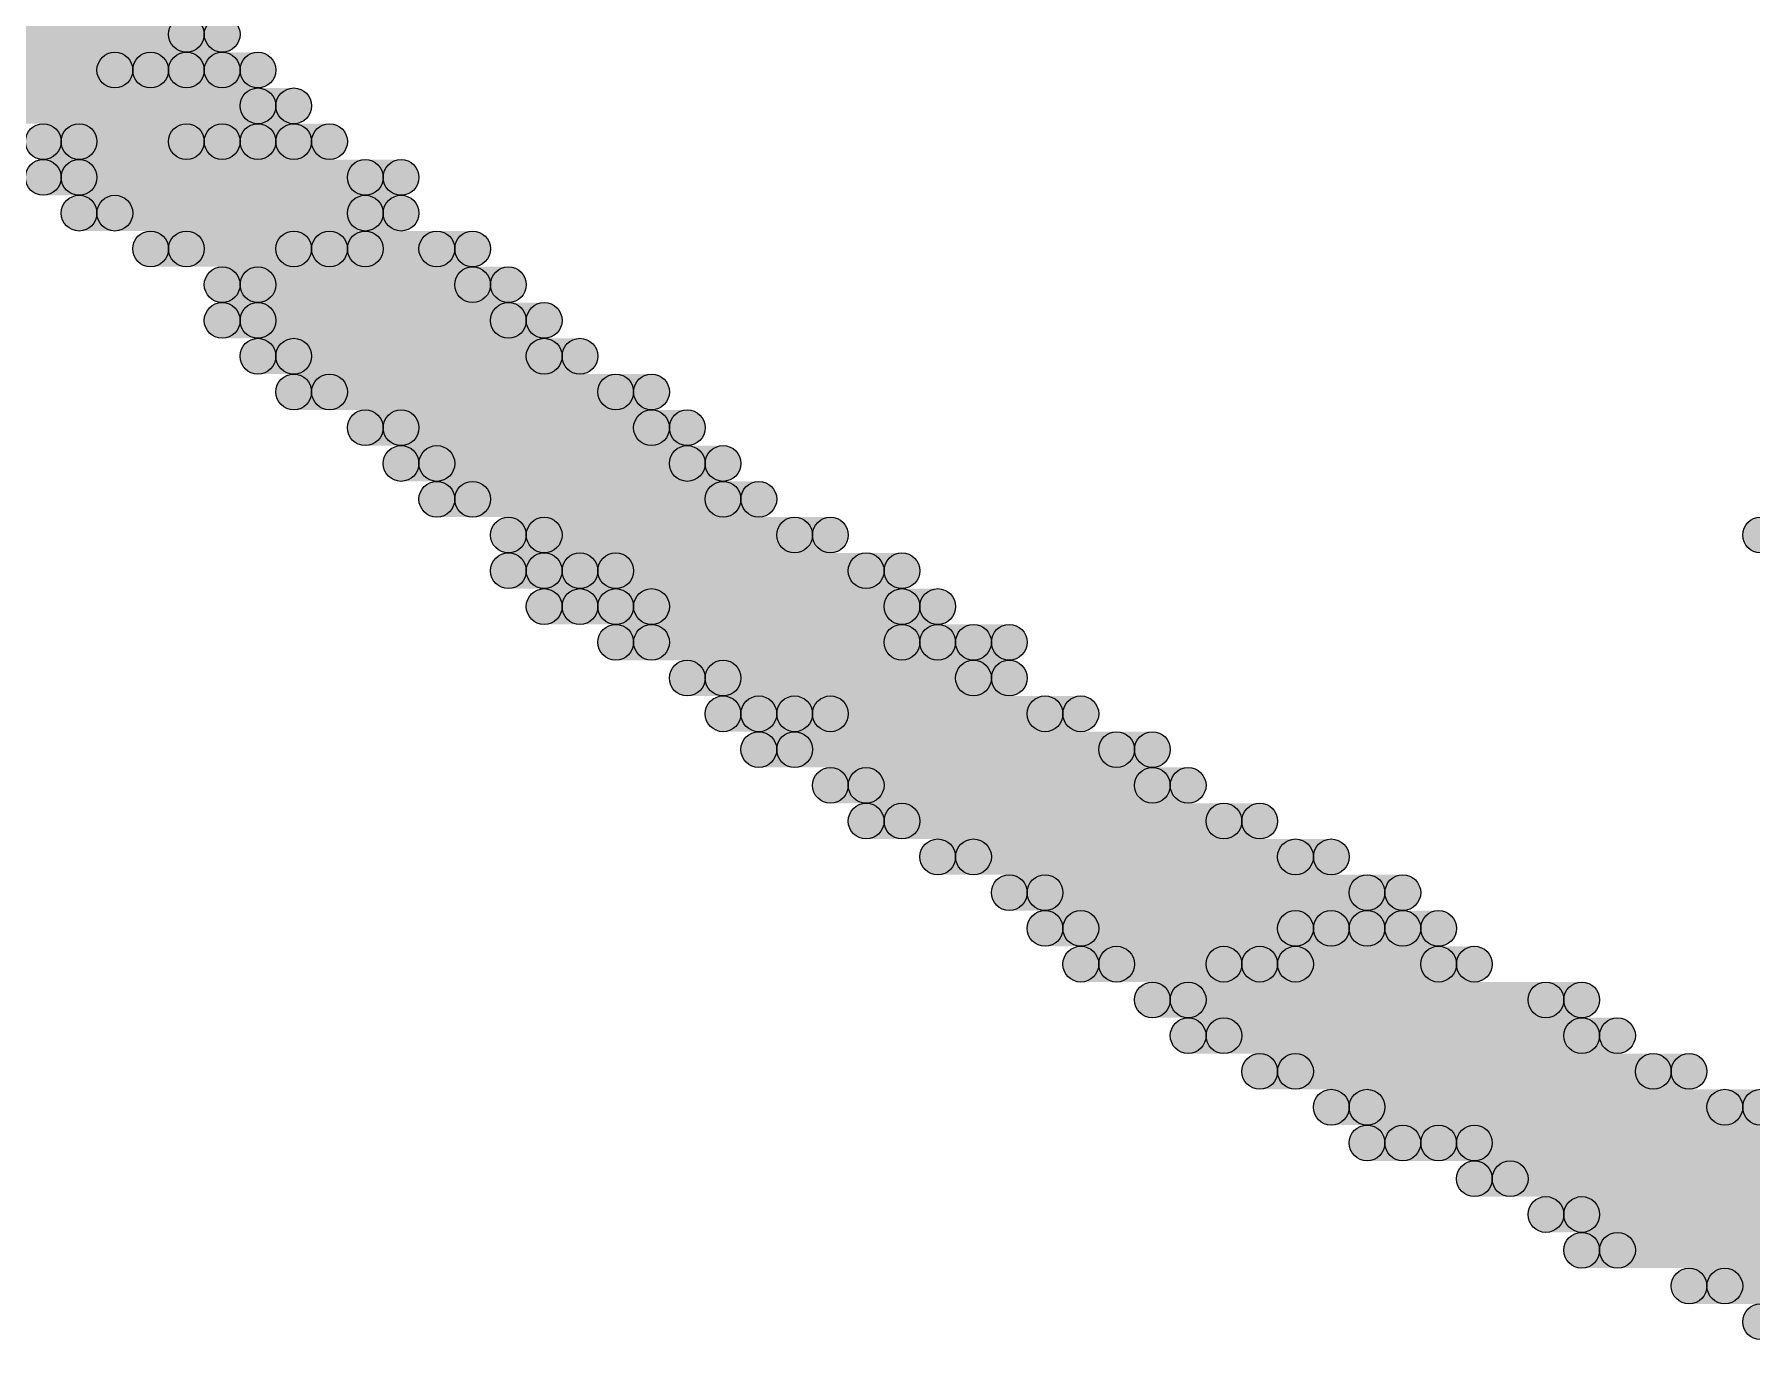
# Model space of a CAD drawing. Header units: millimetres. Extents: x 0 to 137, y 0 to 37.
# Drawn here: x 127.019 to 128.238, y 1.13 to 2.057 of the extents above; entities that cross this region are included whole.
import ezdxf

# ---------------------------------------------------------------- set-up
doc = ezdxf.new("R2010")
doc.units = ezdxf.units.MM
doc.layers.add('TopLayer', color=1, linetype='Continuous')
doc.layers.add('TopSolder', color=216, linetype='Continuous')

msp = doc.modelspace()

# ---------------------------------------------------------------- hatches: boundary and pattern name
at = {"layer": 'TopLayer'}
for points in [[(126.9492, 2.0447), (126.9492, 2.0701), (127.1524, 2.0701), (127.1524, 2.0447)], [(126.9746, 2.0193), (126.9746, 2.0447), (127.1016, 2.0447), (127.1016, 2.0193)], [(127.127, 2.0193), (127.127, 2.0447), (127.1778, 2.0447), (127.1778, 2.0193)], [(127, 1.9939), (127, 2.0193), (127.2032, 2.0193), (127.2032, 1.9939)], [(127.0508, 1.9685), (127.0508, 1.9939), (127.1524, 1.9939), (127.1524, 1.9685)], [(127.1778, 1.9685), (127.1778, 1.9939), (127.2286, 1.9939), (127.2286, 1.9685)], [(127.0508, 1.9431), (127.0508, 1.9685), (127.2794, 1.9685), (127.2794, 1.9431)], [(127.0762, 1.9177), (127.0762, 1.9431), (127.2794, 1.9431), (127.2794, 1.9177)], [(127.127, 1.8923), (127.127, 1.9177), (127.2286, 1.9177), (127.2286, 1.8923)], [(127.254, 1.8923), (127.254, 1.9177), (127.3302, 1.9177), (127.3302, 1.8923)], [(127.1778, 1.8669), (127.1778, 1.8923), (127.3556, 1.8923), (127.3556, 1.8669)], [(127.1778, 1.8415), (127.1778, 1.8669), (127.381, 1.8669), (127.381, 1.8415)], [(127.2032, 1.8161), (127.2032, 1.8415), (127.4064, 1.8415), (127.4064, 1.8161)], [(127.2286, 1.7907), (127.2286, 1.8161), (127.4572, 1.8161), (127.4572, 1.7907)], [(127.2794, 1.7653), (127.2794, 1.7907), (127.4826, 1.7907), (127.4826, 1.7653)], [(127.3048, 1.7399), (127.3048, 1.7653), (127.508, 1.7653), (127.508, 1.7399)], [(127.3302, 1.7145), (127.3302, 1.7399), (127.5334, 1.7399), (127.5334, 1.7145)], [(127.381, 1.6891), (127.381, 1.7145), (127.5842, 1.7145), (127.5842, 1.6891)], [(127.381, 1.6637), (127.381, 1.6891), (127.4064, 1.6891), (127.4064, 1.6637)], [(127.4318, 1.6637), (127.4318, 1.6891), (127.635, 1.6891), (127.635, 1.6637)], [(127.4064, 1.6383), (127.4064, 1.6637), (127.4318, 1.6637), (127.4318, 1.6383)], [(127.4572, 1.6383), (127.4572, 1.6637), (127.6604, 1.6637), (127.6604, 1.6383)], [(127.4572, 1.6129), (127.4572, 1.6383), (127.6604, 1.6383), (127.6604, 1.6129)], [(127.6858, 1.6129), (127.6858, 1.6383), (127.7112, 1.6383), (127.7112, 1.6129)], [(127.508, 1.5875), (127.508, 1.6129), (127.7112, 1.6129), (127.7112, 1.5875)], [(127.5334, 1.5621), (127.5334, 1.5875), (127.5588, 1.5875), (127.5588, 1.5621)], [(127.5842, 1.5621), (127.5842, 1.5875), (127.762, 1.5875), (127.762, 1.5621)], [(127.5588, 1.5367), (127.5588, 1.5621), (127.8128, 1.5621), (127.8128, 1.5367)], [(127.6096, 1.5113), (127.6096, 1.5367), (127.8382, 1.5367), (127.8382, 1.5113)], [(127.635, 1.4859), (127.635, 1.5113), (127.889, 1.5113), (127.889, 1.4859)], [(127.6858, 1.4605), (127.6858, 1.4859), (127.9398, 1.4859), (127.9398, 1.4605)], [(127.7366, 1.4351), (127.7366, 1.4605), (127.9906, 1.4605), (127.9906, 1.4351)], [(127.762, 1.4097), (127.762, 1.4351), (127.9398, 1.4351), (127.9398, 1.4097)], [(127.9652, 1.4097), (127.9652, 1.4351), (128.016, 1.4351), (128.016, 1.4097)], [(127.7874, 1.3843), (127.7874, 1.4097), (127.889, 1.4097), (127.889, 1.3843)], [(127.9144, 1.3843), (127.9144, 1.4097), (128.0414, 1.4097), (128.0414, 1.3843)], [(127.8382, 1.3589), (127.8382, 1.3843), (128.1176, 1.3843), (128.1176, 1.3589)], [(127.8636, 1.3335), (127.8636, 1.3589), (128.143, 1.3589), (128.143, 1.3335)], [(127.9144, 1.3081), (127.9144, 1.3335), (128.1938, 1.3335), (128.1938, 1.3081)], [(127.9652, 1.2827), (127.9652, 1.3081), (128.2446, 1.3081), (128.2446, 1.2827)], [(127.9906, 1.2573), (127.9906, 1.2827), (128.016, 1.2827), (128.016, 1.2573)], [(128.0414, 1.2573), (128.0414, 1.2827), (128.2954, 1.2827), (128.2954, 1.2573)], [(128.0668, 1.2319), (128.0668, 1.2573), (128.3716, 1.2573), (128.3716, 1.2319)], [(128.1176, 1.2065), (128.1176, 1.2319), (128.3208, 1.2319), (128.3208, 1.2065)], [(128.143, 1.1811), (128.143, 1.2065), (128.4478, 1.2065), (128.4478, 1.1811)], [(128.2192, 1.1557), (128.2192, 1.1811), (128.524, 1.1811), (128.524, 1.1557)]]:
    msp.add_hatch(color=1, dxfattribs=at).paths.add_polyline_path(points)
h = msp.add_hatch(color=1, dxfattribs=at)
edge = h.paths.add_edge_path()
edge.add_arc((127.1524, 2.0574), 0.0127, 0, 360)
h = msp.add_hatch(color=1, dxfattribs=at)
edge = h.paths.add_edge_path()
edge.add_arc((127.1016, 2.032), 0.0127, 0, 360)
h = msp.add_hatch(color=1, dxfattribs=at)
edge = h.paths.add_edge_path()
edge.add_arc((127.127, 2.032), 0.0127, 0, 360)
h = msp.add_hatch(color=1, dxfattribs=at)
edge = h.paths.add_edge_path()
edge.add_arc((127.1778, 2.032), 0.0127, 0, 360)
h = msp.add_hatch(color=1, dxfattribs=at)
edge = h.paths.add_edge_path()
edge.add_arc((127.2032, 2.0066), 0.0127, 0, 360)
h = msp.add_hatch(color=1, dxfattribs=at)
edge = h.paths.add_edge_path()
edge.add_arc((127.0508, 1.9812), 0.0127, 0, 360)
h = msp.add_hatch(color=1, dxfattribs=at)
edge = h.paths.add_edge_path()
edge.add_arc((127.1524, 1.9812), 0.0127, 0, 360)
h = msp.add_hatch(color=1, dxfattribs=at)
edge = h.paths.add_edge_path()
edge.add_arc((127.1778, 1.9812), 0.0127, 0, 360)
h = msp.add_hatch(color=1, dxfattribs=at)
edge = h.paths.add_edge_path()
edge.add_arc((127.2286, 1.9812), 0.0127, 0, 360)
h = msp.add_hatch(color=1, dxfattribs=at)
edge = h.paths.add_edge_path()
edge.add_arc((127.0508, 1.9558), 0.0127, 0, 360)
h = msp.add_hatch(color=1, dxfattribs=at)
edge = h.paths.add_edge_path()
edge.add_arc((127.2794, 1.9558), 0.0127, 0, 360)
h = msp.add_hatch(color=1, dxfattribs=at)
edge = h.paths.add_edge_path()
edge.add_arc((127.0762, 1.9304), 0.0127, 0, 360)
h = msp.add_hatch(color=1, dxfattribs=at)
edge = h.paths.add_edge_path()
edge.add_arc((127.2794, 1.9304), 0.0127, 0, 360)
h = msp.add_hatch(color=1, dxfattribs=at)
edge = h.paths.add_edge_path()
edge.add_arc((127.127, 1.905), 0.0127, 0, 360)
h = msp.add_hatch(color=1, dxfattribs=at)
edge = h.paths.add_edge_path()
edge.add_arc((127.2286, 1.905), 0.0127, 0, 360)
h = msp.add_hatch(color=1, dxfattribs=at)
edge = h.paths.add_edge_path()
edge.add_arc((127.254, 1.905), 0.0127, 0, 360)
h = msp.add_hatch(color=1, dxfattribs=at)
edge = h.paths.add_edge_path()
edge.add_arc((127.3302, 1.905), 0.0127, 0, 360)
h = msp.add_hatch(color=1, dxfattribs=at)
edge = h.paths.add_edge_path()
edge.add_arc((127.1778, 1.8796), 0.0127, 0, 360)
h = msp.add_hatch(color=1, dxfattribs=at)
edge = h.paths.add_edge_path()
edge.add_arc((127.3556, 1.8796), 0.0127, 0, 360)
h = msp.add_hatch(color=1, dxfattribs=at)
edge = h.paths.add_edge_path()
edge.add_arc((127.1778, 1.8542), 0.0127, 0, 360)
h = msp.add_hatch(color=1, dxfattribs=at)
edge = h.paths.add_edge_path()
edge.add_arc((127.381, 1.8542), 0.0127, 0, 360)
h = msp.add_hatch(color=1, dxfattribs=at)
edge = h.paths.add_edge_path()
edge.add_arc((127.2032, 1.8288), 0.0127, 0, 360)
h = msp.add_hatch(color=1, dxfattribs=at)
edge = h.paths.add_edge_path()
edge.add_arc((127.4064, 1.8288), 0.0127, 0, 360)
h = msp.add_hatch(color=1, dxfattribs=at)
edge = h.paths.add_edge_path()
edge.add_arc((127.2286, 1.8034), 0.0127, 0, 360)
h = msp.add_hatch(color=1, dxfattribs=at)
edge = h.paths.add_edge_path()
edge.add_arc((127.4572, 1.8034), 0.0127, 0, 360)
h = msp.add_hatch(color=1, dxfattribs=at)
edge = h.paths.add_edge_path()
edge.add_arc((127.2794, 1.778), 0.0127, 0, 360)
h = msp.add_hatch(color=1, dxfattribs=at)
edge = h.paths.add_edge_path()
edge.add_arc((127.4826, 1.778), 0.0127, 0, 360)
h = msp.add_hatch(color=1, dxfattribs=at)
edge = h.paths.add_edge_path()
edge.add_arc((127.3048, 1.7526), 0.0127, 0, 360)
h = msp.add_hatch(color=1, dxfattribs=at)
edge = h.paths.add_edge_path()
edge.add_arc((127.508, 1.7526), 0.0127, 0, 360)
h = msp.add_hatch(color=1, dxfattribs=at)
edge = h.paths.add_edge_path()
edge.add_arc((127.3302, 1.7272), 0.0127, 0, 360)
h = msp.add_hatch(color=1, dxfattribs=at)
edge = h.paths.add_edge_path()
edge.add_arc((127.5334, 1.7272), 0.0127, 0, 360)
h = msp.add_hatch(color=1, dxfattribs=at)
edge = h.paths.add_edge_path()
edge.add_arc((127.381, 1.7018), 0.0127, 0, 360)
h = msp.add_hatch(color=1, dxfattribs=at)
edge = h.paths.add_edge_path()
edge.add_arc((127.5842, 1.7018), 0.0127, 0, 360)
h = msp.add_hatch(color=1, dxfattribs=at)
edge = h.paths.add_edge_path()
edge.add_arc((127.381, 1.6764), 0.0127, 0, 360)
h = msp.add_hatch(color=1, dxfattribs=at)
edge = h.paths.add_edge_path()
edge.add_arc((127.4064, 1.6764), 0.0127, 0, 360)
h = msp.add_hatch(color=1, dxfattribs=at)
edge = h.paths.add_edge_path()
edge.add_arc((127.4318, 1.6764), 0.0127, 0, 360)
h = msp.add_hatch(color=1, dxfattribs=at)
edge = h.paths.add_edge_path()
edge.add_arc((127.635, 1.6764), 0.0127, 0, 360)
h = msp.add_hatch(color=1, dxfattribs=at)
edge = h.paths.add_edge_path()
edge.add_arc((127.4064, 1.651), 0.0127, 0, 360)
h = msp.add_hatch(color=1, dxfattribs=at)
edge = h.paths.add_edge_path()
edge.add_arc((127.4318, 1.651), 0.0127, 0, 360)
h = msp.add_hatch(color=1, dxfattribs=at)
edge = h.paths.add_edge_path()
edge.add_arc((127.4572, 1.651), 0.0127, 0, 360)
h = msp.add_hatch(color=1, dxfattribs=at)
edge = h.paths.add_edge_path()
edge.add_arc((127.6604, 1.651), 0.0127, 0, 360)
h = msp.add_hatch(color=1, dxfattribs=at)
edge = h.paths.add_edge_path()
edge.add_arc((127.4572, 1.6256), 0.0127, 0, 360)
h = msp.add_hatch(color=1, dxfattribs=at)
edge = h.paths.add_edge_path()
edge.add_arc((127.6604, 1.6256), 0.0127, 0, 360)
h = msp.add_hatch(color=1, dxfattribs=at)
edge = h.paths.add_edge_path()
edge.add_arc((127.6858, 1.6256), 0.0127, 0, 360)
h = msp.add_hatch(color=1, dxfattribs=at)
edge = h.paths.add_edge_path()
edge.add_arc((127.7112, 1.6256), 0.0127, 0, 360)
h = msp.add_hatch(color=1, dxfattribs=at)
edge = h.paths.add_edge_path()
edge.add_arc((127.508, 1.6002), 0.0127, 0, 360)
h = msp.add_hatch(color=1, dxfattribs=at)
edge = h.paths.add_edge_path()
edge.add_arc((127.7112, 1.6002), 0.0127, 0, 360)
h = msp.add_hatch(color=1, dxfattribs=at)
edge = h.paths.add_edge_path()
edge.add_arc((127.5334, 1.5748), 0.0127, 0, 360)
h = msp.add_hatch(color=1, dxfattribs=at)
edge = h.paths.add_edge_path()
edge.add_arc((127.5588, 1.5748), 0.0127, 0, 360)
h = msp.add_hatch(color=1, dxfattribs=at)
edge = h.paths.add_edge_path()
edge.add_arc((127.5842, 1.5748), 0.0127, 0, 360)
h = msp.add_hatch(color=1, dxfattribs=at)
edge = h.paths.add_edge_path()
edge.add_arc((127.762, 1.5748), 0.0127, 0, 360)
h = msp.add_hatch(color=1, dxfattribs=at)
edge = h.paths.add_edge_path()
edge.add_arc((127.5588, 1.5494), 0.0127, 0, 360)
h = msp.add_hatch(color=1, dxfattribs=at)
edge = h.paths.add_edge_path()
edge.add_arc((127.8128, 1.5494), 0.0127, 0, 360)
h = msp.add_hatch(color=1, dxfattribs=at)
edge = h.paths.add_edge_path()
edge.add_arc((127.6096, 1.524), 0.0127, 0, 360)
h = msp.add_hatch(color=1, dxfattribs=at)
edge = h.paths.add_edge_path()
edge.add_arc((127.8382, 1.524), 0.0127, 0, 360)
h = msp.add_hatch(color=1, dxfattribs=at)
edge = h.paths.add_edge_path()
edge.add_arc((127.635, 1.4986), 0.0127, 0, 360)
h = msp.add_hatch(color=1, dxfattribs=at)
edge = h.paths.add_edge_path()
edge.add_arc((127.889, 1.4986), 0.0127, 0, 360)
h = msp.add_hatch(color=1, dxfattribs=at)
edge = h.paths.add_edge_path()
edge.add_arc((127.6858, 1.4732), 0.0127, 0, 360)
h = msp.add_hatch(color=1, dxfattribs=at)
edge = h.paths.add_edge_path()
edge.add_arc((127.9398, 1.4732), 0.0127, 0, 360)
h = msp.add_hatch(color=1, dxfattribs=at)
edge = h.paths.add_edge_path()
edge.add_arc((127.7366, 1.4478), 0.0127, 0, 360)
h = msp.add_hatch(color=1, dxfattribs=at)
edge = h.paths.add_edge_path()
edge.add_arc((127.9906, 1.4478), 0.0127, 0, 360)
h = msp.add_hatch(color=1, dxfattribs=at)
edge = h.paths.add_edge_path()
edge.add_arc((127.762, 1.4224), 0.0127, 0, 360)
h = msp.add_hatch(color=1, dxfattribs=at)
edge = h.paths.add_edge_path()
edge.add_arc((127.9398, 1.4224), 0.0127, 0, 360)
h = msp.add_hatch(color=1, dxfattribs=at)
edge = h.paths.add_edge_path()
edge.add_arc((127.9652, 1.4224), 0.0127, 0, 360)
h = msp.add_hatch(color=1, dxfattribs=at)
edge = h.paths.add_edge_path()
edge.add_arc((128.016, 1.4224), 0.0127, 0, 360)
h = msp.add_hatch(color=1, dxfattribs=at)
edge = h.paths.add_edge_path()
edge.add_arc((127.7874, 1.397), 0.0127, 0, 360)
h = msp.add_hatch(color=1, dxfattribs=at)
edge = h.paths.add_edge_path()
edge.add_arc((127.889, 1.397), 0.0127, 0, 360)
h = msp.add_hatch(color=1, dxfattribs=at)
edge = h.paths.add_edge_path()
edge.add_arc((127.9144, 1.397), 0.0127, 0, 360)
h = msp.add_hatch(color=1, dxfattribs=at)
edge = h.paths.add_edge_path()
edge.add_arc((128.0414, 1.397), 0.0127, 0, 360)
h = msp.add_hatch(color=1, dxfattribs=at)
edge = h.paths.add_edge_path()
edge.add_arc((127.8382, 1.3716), 0.0127, 0, 360)
h = msp.add_hatch(color=1, dxfattribs=at)
edge = h.paths.add_edge_path()
edge.add_arc((128.1176, 1.3716), 0.0127, 0, 360)
h = msp.add_hatch(color=1, dxfattribs=at)
edge = h.paths.add_edge_path()
edge.add_arc((127.8636, 1.3462), 0.0127, 0, 360)
h = msp.add_hatch(color=1, dxfattribs=at)
edge = h.paths.add_edge_path()
edge.add_arc((128.143, 1.3462), 0.0127, 0, 360)
h = msp.add_hatch(color=1, dxfattribs=at)
edge = h.paths.add_edge_path()
edge.add_arc((127.9144, 1.3208), 0.0127, 0, 360)
h = msp.add_hatch(color=1, dxfattribs=at)
edge = h.paths.add_edge_path()
edge.add_arc((128.1938, 1.3208), 0.0127, 0, 360)
h = msp.add_hatch(color=1, dxfattribs=at)
edge = h.paths.add_edge_path()
edge.add_arc((127.9652, 1.2954), 0.0127, 0, 360)
h = msp.add_hatch(color=1, dxfattribs=at)
edge = h.paths.add_edge_path()
edge.add_arc((128.2446, 1.2954), 0.0127, 0, 360)
h = msp.add_hatch(color=1, dxfattribs=at)
edge = h.paths.add_edge_path()
edge.add_arc((127.9906, 1.27), 0.0127, 0, 360)
h = msp.add_hatch(color=1, dxfattribs=at)
edge = h.paths.add_edge_path()
edge.add_arc((128.016, 1.27), 0.0127, 0, 360)
h = msp.add_hatch(color=1, dxfattribs=at)
edge = h.paths.add_edge_path()
edge.add_arc((128.0414, 1.27), 0.0127, 0, 360)
h = msp.add_hatch(color=1, dxfattribs=at)
edge = h.paths.add_edge_path()
edge.add_arc((128.0668, 1.2446), 0.0127, 0, 360)
h = msp.add_hatch(color=1, dxfattribs=at)
edge = h.paths.add_edge_path()
edge.add_arc((128.1176, 1.2192), 0.0127, 0, 360)
h = msp.add_hatch(color=1, dxfattribs=at)
edge = h.paths.add_edge_path()
edge.add_arc((128.143, 1.1938), 0.0127, 0, 360)
h = msp.add_hatch(color=1, dxfattribs=at)
edge = h.paths.add_edge_path()
edge.add_arc((128.2192, 1.1684), 0.0127, 0, 360)
at = {"layer": 'TopSolder'}
for points in [[(126.9238, 2.0447), (126.9238, 2.0701), (127.127, 2.0701), (127.127, 2.0447)], [(126.9492, 2.0193), (126.9492, 2.0447), (127.0762, 2.0447), (127.0762, 2.0193)], [(127.1016, 2.0193), (127.1016, 2.0447), (127.1524, 2.0447), (127.1524, 2.0193)], [(126.9746, 1.9939), (126.9746, 2.0193), (127.1778, 2.0193), (127.1778, 1.9939)], [(127.0254, 1.9685), (127.0254, 1.9939), (127.127, 1.9939), (127.127, 1.9685)], [(127.1524, 1.9685), (127.1524, 1.9939), (127.2032, 1.9939), (127.2032, 1.9685)], [(127.0254, 1.9431), (127.0254, 1.9685), (127.254, 1.9685), (127.254, 1.9431)], [(127.0508, 1.9177), (127.0508, 1.9431), (127.254, 1.9431), (127.254, 1.9177)], [(127.1016, 1.8923), (127.1016, 1.9177), (127.2032, 1.9177), (127.2032, 1.8923)], [(127.2286, 1.8923), (127.2286, 1.9177), (127.3048, 1.9177), (127.3048, 1.8923)], [(127.1524, 1.8669), (127.1524, 1.8923), (127.3302, 1.8923), (127.3302, 1.8669)], [(127.1524, 1.8415), (127.1524, 1.8669), (127.3556, 1.8669), (127.3556, 1.8415)], [(127.1778, 1.8161), (127.1778, 1.8415), (127.381, 1.8415), (127.381, 1.8161)], [(127.2032, 1.7907), (127.2032, 1.8161), (127.4318, 1.8161), (127.4318, 1.7907)], [(127.254, 1.7653), (127.254, 1.7907), (127.4572, 1.7907), (127.4572, 1.7653)], [(127.2794, 1.7399), (127.2794, 1.7653), (127.4826, 1.7653), (127.4826, 1.7399)], [(127.3048, 1.7145), (127.3048, 1.7399), (127.508, 1.7399), (127.508, 1.7145)], [(127.3556, 1.6891), (127.3556, 1.7145), (127.5588, 1.7145), (127.5588, 1.6891)], [(127.3556, 1.6637), (127.3556, 1.6891), (127.381, 1.6891), (127.381, 1.6637)], [(127.4064, 1.6637), (127.4064, 1.6891), (127.6096, 1.6891), (127.6096, 1.6637)], [(127.381, 1.6383), (127.381, 1.6637), (127.4064, 1.6637), (127.4064, 1.6383)], [(127.4318, 1.6383), (127.4318, 1.6637), (127.635, 1.6637), (127.635, 1.6383)], [(127.4318, 1.6129), (127.4318, 1.6383), (127.635, 1.6383), (127.635, 1.6129)], [(127.6604, 1.6129), (127.6604, 1.6383), (127.6858, 1.6383), (127.6858, 1.6129)], [(127.4826, 1.5875), (127.4826, 1.6129), (127.6858, 1.6129), (127.6858, 1.5875)], [(127.508, 1.5621), (127.508, 1.5875), (127.5334, 1.5875), (127.5334, 1.5621)], [(127.5588, 1.5621), (127.5588, 1.5875), (127.7366, 1.5875), (127.7366, 1.5621)], [(127.5334, 1.5367), (127.5334, 1.5621), (127.7874, 1.5621), (127.7874, 1.5367)], [(127.5842, 1.5113), (127.5842, 1.5367), (127.8128, 1.5367), (127.8128, 1.5113)], [(127.6096, 1.4859), (127.6096, 1.5113), (127.8636, 1.5113), (127.8636, 1.4859)], [(127.6604, 1.4605), (127.6604, 1.4859), (127.9144, 1.4859), (127.9144, 1.4605)], [(127.7112, 1.4351), (127.7112, 1.4605), (127.9652, 1.4605), (127.9652, 1.4351)], [(127.7366, 1.4097), (127.7366, 1.4351), (127.9144, 1.4351), (127.9144, 1.4097)], [(127.9398, 1.4097), (127.9398, 1.4351), (127.9906, 1.4351), (127.9906, 1.4097)], [(127.762, 1.3843), (127.762, 1.4097), (127.8636, 1.4097), (127.8636, 1.3843)], [(127.889, 1.3843), (127.889, 1.4097), (128.016, 1.4097), (128.016, 1.3843)], [(127.8128, 1.3589), (127.8128, 1.3843), (128.0922, 1.3843), (128.0922, 1.3589)], [(127.8382, 1.3335), (127.8382, 1.3589), (128.1176, 1.3589), (128.1176, 1.3335)], [(127.889, 1.3081), (127.889, 1.3335), (128.1684, 1.3335), (128.1684, 1.3081)], [(127.9398, 1.2827), (127.9398, 1.3081), (128.2192, 1.3081), (128.2192, 1.2827)], [(127.9652, 1.2573), (127.9652, 1.2827), (127.9906, 1.2827), (127.9906, 1.2573)], [(128.016, 1.2573), (128.016, 1.2827), (128.27, 1.2827), (128.27, 1.2573)], [(128.0414, 1.2319), (128.0414, 1.2573), (128.3462, 1.2573), (128.3462, 1.2319)], [(128.0922, 1.2065), (128.0922, 1.2319), (128.2954, 1.2319), (128.2954, 1.2065)], [(128.1176, 1.1811), (128.1176, 1.2065), (128.4224, 1.2065), (128.4224, 1.1811)], [(128.1938, 1.1557), (128.1938, 1.1811), (128.4986, 1.1811), (128.4986, 1.1557)]]:
    msp.add_hatch(color=216, dxfattribs=at).paths.add_polyline_path(points)
h = msp.add_hatch(color=216, dxfattribs=at)
edge = h.paths.add_edge_path()
edge.add_arc((127.127, 2.0574), 0.0127, 0, 360)
h = msp.add_hatch(color=216, dxfattribs=at)
edge = h.paths.add_edge_path()
edge.add_arc((127.0762, 2.032), 0.0127, 0, 360)
h = msp.add_hatch(color=216, dxfattribs=at)
edge = h.paths.add_edge_path()
edge.add_arc((127.1016, 2.032), 0.0127, 0, 360)
h = msp.add_hatch(color=216, dxfattribs=at)
edge = h.paths.add_edge_path()
edge.add_arc((127.1524, 2.032), 0.0127, 0, 360)
h = msp.add_hatch(color=216, dxfattribs=at)
edge = h.paths.add_edge_path()
edge.add_arc((127.1778, 2.0066), 0.0127, 0, 360)
h = msp.add_hatch(color=216, dxfattribs=at)
edge = h.paths.add_edge_path()
edge.add_arc((127.0254, 1.9812), 0.0127, 0, 360)
h = msp.add_hatch(color=216, dxfattribs=at)
edge = h.paths.add_edge_path()
edge.add_arc((127.127, 1.9812), 0.0127, 0, 360)
h = msp.add_hatch(color=216, dxfattribs=at)
edge = h.paths.add_edge_path()
edge.add_arc((127.1524, 1.9812), 0.0127, 0, 360)
h = msp.add_hatch(color=216, dxfattribs=at)
edge = h.paths.add_edge_path()
edge.add_arc((127.2032, 1.9812), 0.0127, 0, 360)
h = msp.add_hatch(color=216, dxfattribs=at)
edge = h.paths.add_edge_path()
edge.add_arc((127.0254, 1.9558), 0.0127, 0, 360)
h = msp.add_hatch(color=216, dxfattribs=at)
edge = h.paths.add_edge_path()
edge.add_arc((127.254, 1.9558), 0.0127, 0, 360)
h = msp.add_hatch(color=216, dxfattribs=at)
edge = h.paths.add_edge_path()
edge.add_arc((127.0508, 1.9304), 0.0127, 0, 360)
h = msp.add_hatch(color=216, dxfattribs=at)
edge = h.paths.add_edge_path()
edge.add_arc((127.254, 1.9304), 0.0127, 0, 360)
h = msp.add_hatch(color=216, dxfattribs=at)
edge = h.paths.add_edge_path()
edge.add_arc((127.1016, 1.905), 0.0127, 0, 360)
h = msp.add_hatch(color=216, dxfattribs=at)
edge = h.paths.add_edge_path()
edge.add_arc((127.2032, 1.905), 0.0127, 0, 360)
h = msp.add_hatch(color=216, dxfattribs=at)
edge = h.paths.add_edge_path()
edge.add_arc((127.2286, 1.905), 0.0127, 0, 360)
h = msp.add_hatch(color=216, dxfattribs=at)
edge = h.paths.add_edge_path()
edge.add_arc((127.3048, 1.905), 0.0127, 0, 360)
h = msp.add_hatch(color=216, dxfattribs=at)
edge = h.paths.add_edge_path()
edge.add_arc((127.1524, 1.8796), 0.0127, 0, 360)
h = msp.add_hatch(color=216, dxfattribs=at)
edge = h.paths.add_edge_path()
edge.add_arc((127.3302, 1.8796), 0.0127, 0, 360)
h = msp.add_hatch(color=216, dxfattribs=at)
edge = h.paths.add_edge_path()
edge.add_arc((127.1524, 1.8542), 0.0127, 0, 360)
h = msp.add_hatch(color=216, dxfattribs=at)
edge = h.paths.add_edge_path()
edge.add_arc((127.3556, 1.8542), 0.0127, 0, 360)
h = msp.add_hatch(color=216, dxfattribs=at)
edge = h.paths.add_edge_path()
edge.add_arc((127.1778, 1.8288), 0.0127, 0, 360)
h = msp.add_hatch(color=216, dxfattribs=at)
edge = h.paths.add_edge_path()
edge.add_arc((127.381, 1.8288), 0.0127, 0, 360)
h = msp.add_hatch(color=216, dxfattribs=at)
edge = h.paths.add_edge_path()
edge.add_arc((127.2032, 1.8034), 0.0127, 0, 360)
h = msp.add_hatch(color=216, dxfattribs=at)
edge = h.paths.add_edge_path()
edge.add_arc((127.4318, 1.8034), 0.0127, 0, 360)
h = msp.add_hatch(color=216, dxfattribs=at)
edge = h.paths.add_edge_path()
edge.add_arc((127.254, 1.778), 0.0127, 0, 360)
h = msp.add_hatch(color=216, dxfattribs=at)
edge = h.paths.add_edge_path()
edge.add_arc((127.4572, 1.778), 0.0127, 0, 360)
h = msp.add_hatch(color=216, dxfattribs=at)
edge = h.paths.add_edge_path()
edge.add_arc((127.2794, 1.7526), 0.0127, 0, 360)
h = msp.add_hatch(color=216, dxfattribs=at)
edge = h.paths.add_edge_path()
edge.add_arc((127.4826, 1.7526), 0.0127, 0, 360)
h = msp.add_hatch(color=216, dxfattribs=at)
edge = h.paths.add_edge_path()
edge.add_arc((127.3048, 1.7272), 0.0127, 0, 360)
h = msp.add_hatch(color=216, dxfattribs=at)
edge = h.paths.add_edge_path()
edge.add_arc((127.508, 1.7272), 0.0127, 0, 360)
h = msp.add_hatch(color=216, dxfattribs=at)
edge = h.paths.add_edge_path()
edge.add_arc((127.3556, 1.7018), 0.0127, 0, 360)
h = msp.add_hatch(color=216, dxfattribs=at)
edge = h.paths.add_edge_path()
edge.add_arc((127.5588, 1.7018), 0.0127, 0, 360)
h = msp.add_hatch(color=216, dxfattribs=at)
edge = h.paths.add_edge_path()
edge.add_arc((128.2446, 1.7018), 0.0127, 0, 360)
h = msp.add_hatch(color=216, dxfattribs=at)
edge = h.paths.add_edge_path()
edge.add_arc((127.3556, 1.6764), 0.0127, 0, 360)
h = msp.add_hatch(color=216, dxfattribs=at)
edge = h.paths.add_edge_path()
edge.add_arc((127.381, 1.6764), 0.0127, 0, 360)
h = msp.add_hatch(color=216, dxfattribs=at)
edge = h.paths.add_edge_path()
edge.add_arc((127.4064, 1.6764), 0.0127, 0, 360)
h = msp.add_hatch(color=216, dxfattribs=at)
edge = h.paths.add_edge_path()
edge.add_arc((127.6096, 1.6764), 0.0127, 0, 360)
h = msp.add_hatch(color=216, dxfattribs=at)
edge = h.paths.add_edge_path()
edge.add_arc((127.381, 1.651), 0.0127, 0, 360)
h = msp.add_hatch(color=216, dxfattribs=at)
edge = h.paths.add_edge_path()
edge.add_arc((127.4064, 1.651), 0.0127, 0, 360)
h = msp.add_hatch(color=216, dxfattribs=at)
edge = h.paths.add_edge_path()
edge.add_arc((127.4318, 1.651), 0.0127, 0, 360)
h = msp.add_hatch(color=216, dxfattribs=at)
edge = h.paths.add_edge_path()
edge.add_arc((127.635, 1.651), 0.0127, 0, 360)
h = msp.add_hatch(color=216, dxfattribs=at)
edge = h.paths.add_edge_path()
edge.add_arc((127.4318, 1.6256), 0.0127, 0, 360)
h = msp.add_hatch(color=216, dxfattribs=at)
edge = h.paths.add_edge_path()
edge.add_arc((127.635, 1.6256), 0.0127, 0, 360)
h = msp.add_hatch(color=216, dxfattribs=at)
edge = h.paths.add_edge_path()
edge.add_arc((127.6604, 1.6256), 0.0127, 0, 360)
h = msp.add_hatch(color=216, dxfattribs=at)
edge = h.paths.add_edge_path()
edge.add_arc((127.6858, 1.6256), 0.0127, 0, 360)
h = msp.add_hatch(color=216, dxfattribs=at)
edge = h.paths.add_edge_path()
edge.add_arc((127.4826, 1.6002), 0.0127, 0, 360)
h = msp.add_hatch(color=216, dxfattribs=at)
edge = h.paths.add_edge_path()
edge.add_arc((127.6858, 1.6002), 0.0127, 0, 360)
h = msp.add_hatch(color=216, dxfattribs=at)
edge = h.paths.add_edge_path()
edge.add_arc((127.508, 1.5748), 0.0127, 0, 360)
h = msp.add_hatch(color=216, dxfattribs=at)
edge = h.paths.add_edge_path()
edge.add_arc((127.5334, 1.5748), 0.0127, 0, 360)
h = msp.add_hatch(color=216, dxfattribs=at)
edge = h.paths.add_edge_path()
edge.add_arc((127.5588, 1.5748), 0.0127, 0, 360)
h = msp.add_hatch(color=216, dxfattribs=at)
edge = h.paths.add_edge_path()
edge.add_arc((127.7366, 1.5748), 0.0127, 0, 360)
h = msp.add_hatch(color=216, dxfattribs=at)
edge = h.paths.add_edge_path()
edge.add_arc((127.5334, 1.5494), 0.0127, 0, 360)
h = msp.add_hatch(color=216, dxfattribs=at)
edge = h.paths.add_edge_path()
edge.add_arc((127.7874, 1.5494), 0.0127, 0, 360)
h = msp.add_hatch(color=216, dxfattribs=at)
edge = h.paths.add_edge_path()
edge.add_arc((127.5842, 1.524), 0.0127, 0, 360)
h = msp.add_hatch(color=216, dxfattribs=at)
edge = h.paths.add_edge_path()
edge.add_arc((127.8128, 1.524), 0.0127, 0, 360)
h = msp.add_hatch(color=216, dxfattribs=at)
edge = h.paths.add_edge_path()
edge.add_arc((127.6096, 1.4986), 0.0127, 0, 360)
h = msp.add_hatch(color=216, dxfattribs=at)
edge = h.paths.add_edge_path()
edge.add_arc((127.8636, 1.4986), 0.0127, 0, 360)
h = msp.add_hatch(color=216, dxfattribs=at)
edge = h.paths.add_edge_path()
edge.add_arc((127.6604, 1.4732), 0.0127, 0, 360)
h = msp.add_hatch(color=216, dxfattribs=at)
edge = h.paths.add_edge_path()
edge.add_arc((127.9144, 1.4732), 0.0127, 0, 360)
h = msp.add_hatch(color=216, dxfattribs=at)
edge = h.paths.add_edge_path()
edge.add_arc((127.7112, 1.4478), 0.0127, 0, 360)
h = msp.add_hatch(color=216, dxfattribs=at)
edge = h.paths.add_edge_path()
edge.add_arc((127.9652, 1.4478), 0.0127, 0, 360)
h = msp.add_hatch(color=216, dxfattribs=at)
edge = h.paths.add_edge_path()
edge.add_arc((127.7366, 1.4224), 0.0127, 0, 360)
h = msp.add_hatch(color=216, dxfattribs=at)
edge = h.paths.add_edge_path()
edge.add_arc((127.9144, 1.4224), 0.0127, 0, 360)
h = msp.add_hatch(color=216, dxfattribs=at)
edge = h.paths.add_edge_path()
edge.add_arc((127.9398, 1.4224), 0.0127, 0, 360)
h = msp.add_hatch(color=216, dxfattribs=at)
edge = h.paths.add_edge_path()
edge.add_arc((127.9906, 1.4224), 0.0127, 0, 360)
h = msp.add_hatch(color=216, dxfattribs=at)
edge = h.paths.add_edge_path()
edge.add_arc((127.762, 1.397), 0.0127, 0, 360)
h = msp.add_hatch(color=216, dxfattribs=at)
edge = h.paths.add_edge_path()
edge.add_arc((127.8636, 1.397), 0.0127, 0, 360)
h = msp.add_hatch(color=216, dxfattribs=at)
edge = h.paths.add_edge_path()
edge.add_arc((127.889, 1.397), 0.0127, 0, 360)
h = msp.add_hatch(color=216, dxfattribs=at)
edge = h.paths.add_edge_path()
edge.add_arc((128.016, 1.397), 0.0127, 0, 360)
h = msp.add_hatch(color=216, dxfattribs=at)
edge = h.paths.add_edge_path()
edge.add_arc((127.8128, 1.3716), 0.0127, 0, 360)
h = msp.add_hatch(color=216, dxfattribs=at)
edge = h.paths.add_edge_path()
edge.add_arc((128.0922, 1.3716), 0.0127, 0, 360)
h = msp.add_hatch(color=216, dxfattribs=at)
edge = h.paths.add_edge_path()
edge.add_arc((127.8382, 1.3462), 0.0127, 0, 360)
h = msp.add_hatch(color=216, dxfattribs=at)
edge = h.paths.add_edge_path()
edge.add_arc((128.1176, 1.3462), 0.0127, 0, 360)
h = msp.add_hatch(color=216, dxfattribs=at)
edge = h.paths.add_edge_path()
edge.add_arc((127.889, 1.3208), 0.0127, 0, 360)
h = msp.add_hatch(color=216, dxfattribs=at)
edge = h.paths.add_edge_path()
edge.add_arc((128.1684, 1.3208), 0.0127, 0, 360)
h = msp.add_hatch(color=216, dxfattribs=at)
edge = h.paths.add_edge_path()
edge.add_arc((127.9398, 1.2954), 0.0127, 0, 360)
h = msp.add_hatch(color=216, dxfattribs=at)
edge = h.paths.add_edge_path()
edge.add_arc((128.2192, 1.2954), 0.0127, 0, 360)
h = msp.add_hatch(color=216, dxfattribs=at)
edge = h.paths.add_edge_path()
edge.add_arc((127.9652, 1.27), 0.0127, 0, 360)
h = msp.add_hatch(color=216, dxfattribs=at)
edge = h.paths.add_edge_path()
edge.add_arc((127.9906, 1.27), 0.0127, 0, 360)
h = msp.add_hatch(color=216, dxfattribs=at)
edge = h.paths.add_edge_path()
edge.add_arc((128.016, 1.27), 0.0127, 0, 360)
h = msp.add_hatch(color=216, dxfattribs=at)
edge = h.paths.add_edge_path()
edge.add_arc((128.0414, 1.2446), 0.0127, 0, 360)
h = msp.add_hatch(color=216, dxfattribs=at)
edge = h.paths.add_edge_path()
edge.add_arc((128.0922, 1.2192), 0.0127, 0, 360)
h = msp.add_hatch(color=216, dxfattribs=at)
edge = h.paths.add_edge_path()
edge.add_arc((128.1176, 1.1938), 0.0127, 0, 360)
h = msp.add_hatch(color=216, dxfattribs=at)
edge = h.paths.add_edge_path()
edge.add_arc((128.1938, 1.1684), 0.0127, 0, 360)
h = msp.add_hatch(color=216, dxfattribs=at)
edge = h.paths.add_edge_path()
edge.add_arc((128.2446, 1.143), 0.0127, 0, 360)

# ---------------------------------------------------------------- linework, layer by layer
at = {"layer": 'TopLayer'}
for centre in [(127.1524, 2.0574), (127.1016, 2.032), (127.127, 2.032), (127.1778, 2.032), (127.2032, 2.0066), (127.0508, 1.9812), (127.1524, 1.9812), (127.1778, 1.9812), (127.2286, 1.9812), (127.0508, 1.9558), (127.2794, 1.9558), (127.0762, 1.9304), (127.2794, 1.9304), (127.127, 1.905), (127.2286, 1.905), (127.254, 1.905), (127.3302, 1.905), (127.1778, 1.8796), (127.3556, 1.8796), (127.1778, 1.8542), (127.381, 1.8542), (127.2032, 1.8288), (127.4064, 1.8288), (127.2286, 1.8034), (127.4572, 1.8034), (127.2794, 1.778), (127.4826, 1.778), (127.3048, 1.7526), (127.508, 1.7526), (127.3302, 1.7272), (127.5334, 1.7272), (127.381, 1.7018), (127.5842, 1.7018), (127.381, 1.6764), (127.4064, 1.6764), (127.4318, 1.6764), (127.635, 1.6764), (127.4064, 1.651), (127.4318, 1.651), (127.4572, 1.651), (127.6604, 1.651), (127.4572, 1.6256), (127.6604, 1.6256), (127.6858, 1.6256), (127.7112, 1.6256), (127.508, 1.6002), (127.7112, 1.6002), (127.5334, 1.5748), (127.5588, 1.5748), (127.5842, 1.5748), (127.762, 1.5748), (127.5588, 1.5494), (127.8128, 1.5494), (127.6096, 1.524), (127.8382, 1.524), (127.635, 1.4986), (127.889, 1.4986), (127.6858, 1.4732), (127.9398, 1.4732), (127.7366, 1.4478), (127.9906, 1.4478), (127.762, 1.4224), (127.9398, 1.4224), (127.9652, 1.4224), (128.016, 1.4224), (127.7874, 1.397), (127.889, 1.397), (127.9144, 1.397), (128.0414, 1.397), (127.8382, 1.3716), (128.1176, 1.3716), (127.8636, 1.3462), (128.143, 1.3462), (127.9144, 1.3208), (128.1938, 1.3208), (127.9652, 1.2954), (128.2446, 1.2954), (127.9906, 1.27), (128.016, 1.27), (128.0414, 1.27), (128.0668, 1.2446), (128.1176, 1.2192), (128.143, 1.1938), (128.2192, 1.1684)]:
    msp.add_circle(centre, 0.0127, dxfattribs=at)
at = {"layer": 'TopSolder'}
for centre in [(127.127, 2.0574), (127.0762, 2.032), (127.1016, 2.032), (127.1524, 2.032), (127.1778, 2.0066), (127.0254, 1.9812), (127.127, 1.9812), (127.1524, 1.9812), (127.2032, 1.9812), (127.0254, 1.9558), (127.254, 1.9558), (127.0508, 1.9304), (127.254, 1.9304), (127.1016, 1.905), (127.2032, 1.905), (127.2286, 1.905), (127.3048, 1.905), (127.1524, 1.8796), (127.3302, 1.8796), (127.1524, 1.8542), (127.3556, 1.8542), (127.1778, 1.8288), (127.381, 1.8288), (127.2032, 1.8034), (127.4318, 1.8034), (127.254, 1.778), (127.4572, 1.778), (127.2794, 1.7526), (127.4826, 1.7526), (127.3048, 1.7272), (127.508, 1.7272), (127.3556, 1.7018), (127.5588, 1.7018), (128.2446, 1.7018), (127.3556, 1.6764), (127.381, 1.6764), (127.4064, 1.6764), (127.6096, 1.6764), (127.381, 1.651), (127.4064, 1.651), (127.4318, 1.651), (127.635, 1.651), (127.4318, 1.6256), (127.635, 1.6256), (127.6604, 1.6256), (127.6858, 1.6256), (127.4826, 1.6002), (127.6858, 1.6002), (127.508, 1.5748), (127.5334, 1.5748), (127.5588, 1.5748), (127.7366, 1.5748), (127.5334, 1.5494), (127.7874, 1.5494), (127.5842, 1.524), (127.8128, 1.524), (127.6096, 1.4986), (127.8636, 1.4986), (127.6604, 1.4732), (127.9144, 1.4732), (127.7112, 1.4478), (127.9652, 1.4478), (127.7366, 1.4224), (127.9144, 1.4224), (127.9398, 1.4224), (127.9906, 1.4224), (127.762, 1.397), (127.8636, 1.397), (127.889, 1.397), (128.016, 1.397), (127.8128, 1.3716), (128.0922, 1.3716), (127.8382, 1.3462), (128.1176, 1.3462), (127.889, 1.3208), (128.1684, 1.3208), (127.9398, 1.2954), (128.2192, 1.2954), (127.9652, 1.27), (127.9906, 1.27), (128.016, 1.27), (128.0414, 1.2446), (128.0922, 1.2192), (128.1176, 1.1938), (128.1938, 1.1684), (128.2446, 1.143)]:
    msp.add_circle(centre, 0.0127, dxfattribs=at)

doc.saveas('drawing.dxf')
